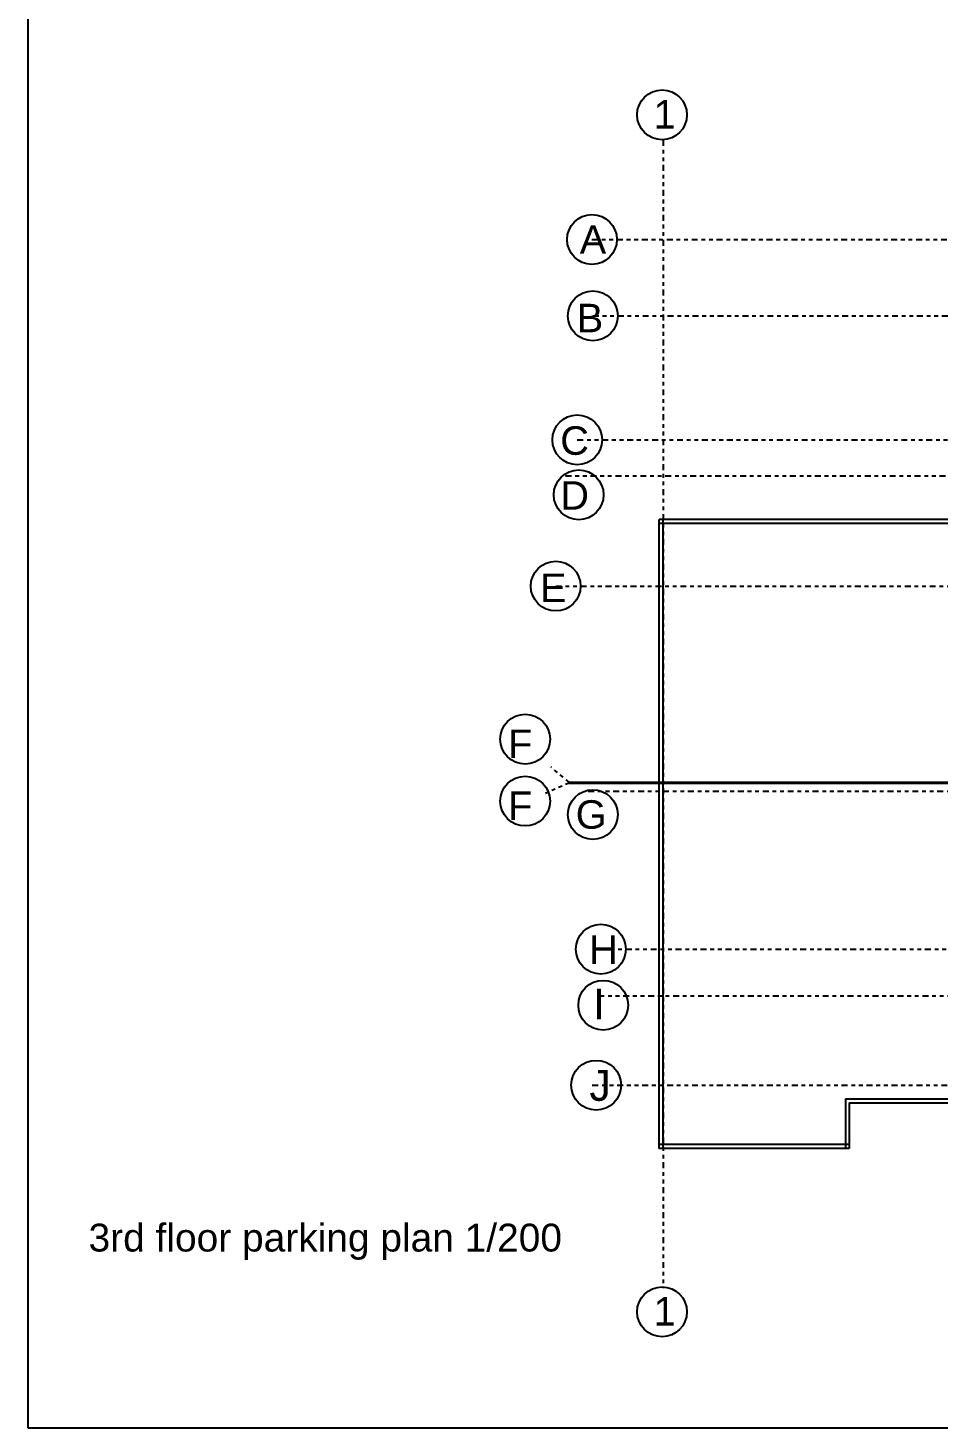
# Model space of a CAD drawing. Header units: millimetres. Extents: x 240 to 610, y 141 to 225.
# Drawn here: x 365.42 to 389.37, y 141.08 to 177.92 of the extents above; entities that cross this region are included whole.
import ezdxf

# ---------------------------------------------------------------- set-up
doc = ezdxf.new("R2010")
doc.units = ezdxf.units.MM
doc.header["$LTSCALE"] = 0.5
doc.linetypes.add('HIDDEN', pattern=[0.375, 0.25, -0.125])
doc.linetypes.add('PHANTOM2', pattern=[1.25, 0.625, -0.125, 0.125, -0.125, 0.125, -0.125])
for name, color, linetype in [('Layer1', 5, 'Continuous'), ('m7or', 1, 'Continuous'), ('WORK', 7, 'Continuous')]:
    doc.layers.add(name, color=color, linetype=linetype)
doc.styles.get("Standard").update_dxf_attribs({"font": 'arial.ttf'})

msp = doc.modelspace()

# ---------------------------------------------------------------- linework, layer by layer
at = {"ltscale": 0.5}
for p, q in [((365.419, 141.075), (365.419, 225.075)), ((484.419, 141.075), (365.419, 141.075))]:
    msp.add_line(p, q, dxfattribs=at)
at = {"ltscale": 0.05}
for p, q in [((395.735, 164.984), (382.035, 164.984)), ((382.035, 148.434), (382.035, 164.984)), ((395.735, 164.884), (382.035, 164.884)), ((382.135, 148.434), (382.135, 164.984)), ((386.935, 149.735), (386.935, 148.434)), ((386.935, 149.735), (391.613, 149.735)), ((387.035, 149.635), (387.035, 148.434)), ((387.035, 149.635), (391.513, 149.635)), ((387.035, 148.534), (382.026, 148.534)), ((387.035, 148.434), (382.026, 148.434))]:
    msp.add_line(p, q, dxfattribs=at)
for centre in [(382.108, 175.638), (380.264, 172.357), (380.286, 170.348), (379.877, 167.085), (379.914, 165.636), (379.309, 163.235), (378.504, 159.206), (378.504, 157.576), (380.285, 157.22), (380.497, 153.679), (380.56, 152.203), (380.375, 150.097), (382.108, 144.132)]:
    msp.add_circle(centre, 0.655)
at = {"layer": 'Layer1', "linetype": 'PHANTOM2', "ltscale": 0.5}
for p, q in [((382.141, 174.975), (382.141, 144.753)), ((380.264, 172.357), (419.588, 172.357)), ((380.286, 170.348), (418.766, 170.348)), ((379.877, 167.085), (418.766, 167.085)), ((379.569, 166.135), (418.766, 166.135)), ((379.309, 163.235), (418.766, 163.235)), ((380.165, 157.835), (418.766, 157.835)), ((380.497, 153.679), (418.766, 153.679)), ((380.431, 152.45), (418.766, 152.45)), ((380.272, 150.098), (418.766, 150.098))]:
    msp.add_line(p, q, dxfattribs=at)
at = {"layer": 'm7or', "linetype": 'HIDDEN', "ltscale": 0.5}
for p, q in [((379.662, 158.076), (379.181, 158.471)), ((379.661, 158.051), (379.04, 157.779))]:
    msp.add_line(p, q, dxfattribs=at)
at = {"layer": 'm7or', "ltscale": 0.5}
for p, q in [((379.661, 158.051), (411.854, 158.05)), ((379.662, 158.076), (411.854, 158.075))]:
    msp.add_line(p, q, dxfattribs=at)

# ---------------------------------------------------------------- texts
at = {"char_height": 0.75}
for s, width, insert, attachment_point in [('1', 0.25545, (381.885, 176.028), 1), ('A', 2.51991, (380.64, 172.733), 3), ('B', 0.94057, (380.561, 170.665), 3), ('C', 1.54844, (380.185, 167.44), 3), ('D', 4.52817, (380.185, 165.996), 3), ('E', 2.11527, (379.592, 163.564), 3), ('F', 2.6862, (378.696, 159.459), 3), ('F', 2.6862, (378.696, 157.829), 3), ('G', 1.05385, (380.649, 157.598), 3), ('H', 0.9109, (380.19, 154.04), 1), ('1', 0.25545, (381.885, 144.522), 1)]:
    msp.add_mtext_dynamic_manual_height_columns(s, width=width, gutter_width=0.5, heights=[0], dxfattribs=dict(at, insert=insert, attachment_point=attachment_point))
at = {"layer": 'm7or', "linetype": 'HIDDEN', "ltscale": 0.5, "insert": (367.013, 146.453), "char_height": 0.73276, "attachment_point": 1}
msp.add_mtext_dynamic_manual_height_columns('3rd floor parking plan 1/200', width=13.01564, gutter_width=3.664, heights=[0], dxfattribs=at)
at = {"layer": 'WORK', "ltscale": 0.5, "char_height": 0.81, "attachment_point": 3}
for s, width, insert in [('I', 0.62826, (380.604, 152.64)), ('J', 1.20941, (380.763, 150.497))]:
    msp.add_mtext_dynamic_manual_height_columns(s, width=width, gutter_width=4.048, heights=[0], dxfattribs=dict(at, insert=insert))

doc.saveas('drawing.dxf')
